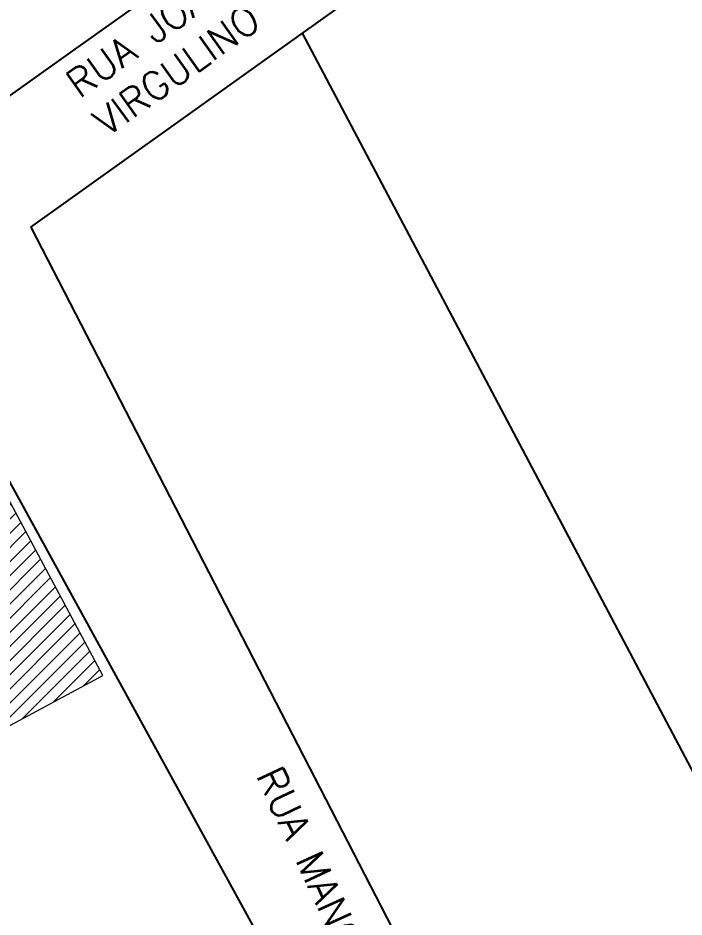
# Model space of a CAD drawing. Header units: metres. Extents: x 3162.2 to 3239.3, y 1435.1 to 1475.8.
# Drawn here: x 3202.489 to 3204.604, y 1441.474 to 1444.33 of the extents above; entities that cross this region are included whole.
import ezdxf

# ---------------------------------------------------------------- set-up
doc = ezdxf.new("R2010")
doc.units = ezdxf.units.M
doc.layers.add('Cotas', color=1, linetype='Continuous', lineweight=5)
doc.layers.add('DIAGRAMA', color=7, linetype='Continuous')
doc.layers.add('LEGENDA_TEXTO', color=136, linetype='Continuous')
doc.styles.add('ROMANS', font='romans.shx', dxfattribs={"height": 0.2})

msp = doc.modelspace()

# ---------------------------------------------------------------- hatches: boundary and pattern name
at = {"layer": 'Cotas'}
h = msp.add_hatch(dxfattribs=at)
h.set_pattern_fill('ANSI31', color=256, scale=0.01)
h.paths.add_polyline_path([(3202.2739, 1443.1454), (3202.1499, 1443.3541), (3201.7776, 1443.0883), (3201.8735, 1442.9697), (3201.6903, 1442.8214), (3201.5784, 1442.9781), (3201.4956, 1442.919), (3202.0586, 1441.8656), (3202.7588, 1442.241)])

# ---------------------------------------------------------------- linework, layer by layer
for p, q in [((3202.7588, 1442.241), (3202.2739, 1443.1454)), ((3202.0586, 1441.8656), (3202.7588, 1442.241))]:
    msp.add_line(p, q, dxfattribs=at)
at = {"layer": 'DIAGRAMA'}
for p, q in [((3203.2741, 1444.1966), (3204.5255, 1445.0903)), ((3202.6555, 1444.2195), (3203.8136, 1445.0446)), ((3203.3921, 1444.2809), (3205.6891, 1439.9331)), ((3201.1803, 1443.1684), (3202.6555, 1444.2195)), ((3202.5297, 1443.6651), (3203.2741, 1444.1966)), ((3202.5297, 1443.6651), (3203.3958, 1441.9849)), ((3202.1619, 1443.4024), (3204.0651, 1439.9331)), ((3203.3958, 1441.9849), (3204.4534, 1439.9331))]:
    msp.add_line(p, q, dxfattribs=at)

# ---------------------------------------------------------------- texts
at = {"layer": 'LEGENDA_TEXTO', "char_height": 0.089582, "attachment_point": 1, "style": 'ROMANS'}
for s, width, insert, rotation in [('RUA JOAQUIM VIRGULINO', 0.965099, (3202.6321, 1444.1446), 35.5312), ('RUA MANOEL GUEDES DA COSTA', 1.990711, (3203.3248, 1441.9612), 294.8897)]:
    msp.add_mtext_dynamic_manual_height_columns(s, width=width, gutter_width=0.0448, heights=[0], dxfattribs=dict(at, insert=insert, rotation=rotation))

doc.saveas('drawing.dxf')
